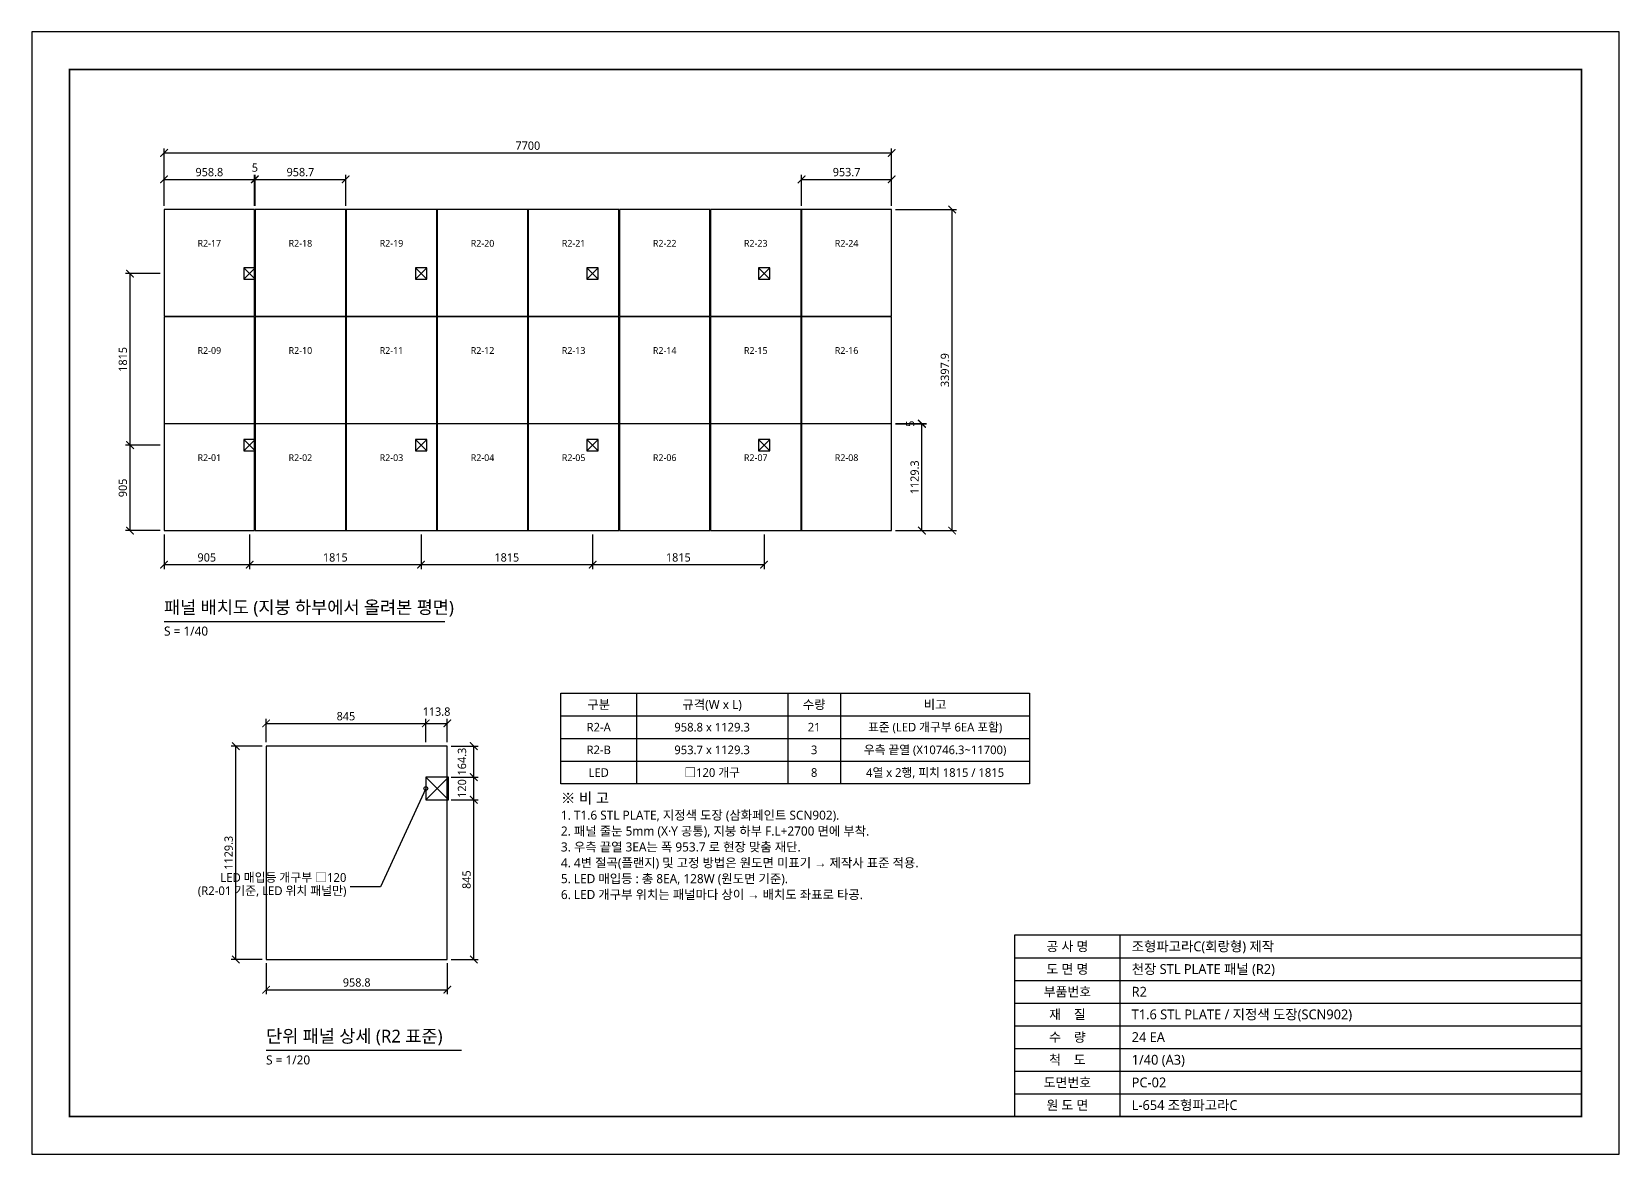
# Model space of a CAD drawing. Header units: millimetres. Extents: x 0 to 600420, y 0 to 14850.
# Drawn here: x 100000 to 116800, y 0 to 11880 of the extents above; entities that cross this region are included whole.
import ezdxf
from ezdxf.enums import TextEntityAlignment as Align

# ---------------------------------------------------------------- set-up
doc = ezdxf.new("R2010")
doc.units = ezdxf.units.MM
for name, color, linetype in [('DIM', 3, 'Continuous'), ('FRAME', 7, 'Continuous'), ('OUTLINE', 7, 'Continuous'), ('TEXT', 7, 'Continuous'), ('THIN', 8, 'Continuous')]:
    doc.layers.add(name, color=color, linetype=linetype)
doc.styles.add('KOR', font='NanumGothic.ttf')
doc.dimstyles.new('PART', dxfattribs={"dimtxt": 2.2, "dimasz": 2, "dimexe": 1.2, "dimexo": 1, "dimgap": 0.8, "dimtad": 1, "dimdec": 1, "dimlfac": 100, "dimdsep": 46, "dimtxsty": 'KOR', "dimblk": 'ARCHTICK', "dimcen": 2.5, "dimclrd": 3, "dimclre": 3, "dimclrt": 3, "dimazin": 3, "dimtfac": 0.5, "dimtmove": 2, "dimatfit": 3})

# ---------------------------------------------------------------- blocks, each defined once
blk = doc.blocks.new('_ARCHTICK')
at = {"color": 0, "linetype": 'BYBLOCK', "const_width": 0.15}
blk.add_lwpolyline([(-0.5, -0.5), (0.5, 0.5)], dxfattribs=at)

msp = doc.modelspace()

# ---------------------------------------------------------------- linework, layer by layer
at = {"layer": 'DIM'}
msp.add_lwpolyline([(104170, 3871.4), (103690, 2831.4), (103370, 2831.4)], dxfattribs=at)
msp.add_circle((104170, 3871.4), 20, dxfattribs=at)
at = {"layer": 'FRAME'}
for points in [[(100000, 0), (116800, 0), (116800, 11880), (100000, 11880)], [(105600, 4880), (110560, 4880), (110560, 3920), (105600, 3920)], [(110400, 400), (116400, 400), (116400, 2320), (110400, 2320)]]:
    msp.add_lwpolyline(points, close=True, dxfattribs=at)
at = {"layer": 'FRAME', "const_width": 20}
msp.add_lwpolyline([(100400, 400), (116400, 400), (116400, 11480), (100400, 11480)], close=True, dxfattribs=at)
at = {"layer": 'OUTLINE'}
for points in [[(101400, 8868.6), (102358.8, 8868.6), (102358.8, 9997.9), (101400, 9997.9)], [(102363.8, 8868.6), (103322.5, 8868.6), (103322.5, 9997.9), (102363.8, 9997.9)], [(103327.5, 8868.6), (104286.3, 8868.6), (104286.3, 9997.9), (103327.5, 9997.9)], [(104291.3, 8868.6), (105250, 8868.6), (105250, 9997.9), (104291.3, 9997.9)], [(105255, 8868.6), (106213.8, 8868.6), (106213.8, 9997.9), (105255, 9997.9)], [(106218.8, 8868.6), (107177.5, 8868.6), (107177.5, 9997.9), (106218.8, 9997.9)], [(107182.5, 8868.6), (108141.3, 8868.6), (108141.3, 9997.9), (107182.5, 9997.9)], [(108146.3, 8868.6), (109100, 8868.6), (109100, 9997.9), (108146.3, 9997.9)], [(102245, 9260), (102365, 9260), (102365, 9380), (102245, 9380)], [(104060, 9260), (104180, 9260), (104180, 9380), (104060, 9380)], [(105875, 9260), (105995, 9260), (105995, 9380), (105875, 9380)], [(107690, 9260), (107810, 9260), (107810, 9380), (107690, 9380)], [(101400, 7734.3), (102358.8, 7734.3), (102358.8, 8863.6), (101400, 8863.6)], [(102363.8, 7734.3), (103322.5, 7734.3), (103322.5, 8863.6), (102363.8, 8863.6)], [(103327.5, 7734.3), (104286.3, 7734.3), (104286.3, 8863.6), (103327.5, 8863.6)], [(104291.3, 7734.3), (105250, 7734.3), (105250, 8863.6), (104291.3, 8863.6)], [(105255, 7734.3), (106213.8, 7734.3), (106213.8, 8863.6), (105255, 8863.6)], [(106218.8, 7734.3), (107177.5, 7734.3), (107177.5, 8863.6), (106218.8, 8863.6)], [(107182.5, 7734.3), (108141.3, 7734.3), (108141.3, 8863.6), (107182.5, 8863.6)], [(108146.3, 7734.3), (109100, 7734.3), (109100, 8863.6), (108146.3, 8863.6)], [(101400, 6600), (102358.8, 6600), (102358.8, 7729.3), (101400, 7729.3)], [(102363.8, 6600), (103322.5, 6600), (103322.5, 7729.3), (102363.8, 7729.3)], [(103327.5, 6600), (104286.3, 6600), (104286.3, 7729.3), (103327.5, 7729.3)], [(104291.3, 6600), (105250, 6600), (105250, 7729.3), (104291.3, 7729.3)], [(105255, 6600), (106213.8, 6600), (106213.8, 7729.3), (105255, 7729.3)], [(106218.8, 6600), (107177.5, 6600), (107177.5, 7729.3), (106218.8, 7729.3)], [(107182.5, 6600), (108141.3, 6600), (108141.3, 7729.3), (107182.5, 7729.3)], [(108146.3, 6600), (109100, 6600), (109100, 7729.3), (108146.3, 7729.3)], [(102245, 7445), (102365, 7445), (102365, 7565), (102245, 7565)], [(104060, 7445), (104180, 7445), (104180, 7565), (104060, 7565)], [(105875, 7445), (105995, 7445), (105995, 7565), (105875, 7565)], [(107690, 7445), (107810, 7445), (107810, 7565), (107690, 7565)], [(102480, 2061.4), (104397.6, 2061.4), (104397.6, 4320), (102480, 4320)], [(104170, 3751.4), (104410, 3751.4), (104410, 3991.4), (104170, 3991.4)]]:
    msp.add_lwpolyline(points, close=True, dxfattribs=at)
at = {"layer": 'TEXT'}
for points in [[(101400, 5640), (104371.6, 5640)], [(102480, 1101.4), (104547.2, 1101.4)]]:
    msp.add_lwpolyline(points, dxfattribs=at)
at = {"layer": 'THIN'}
for p, q in [((102245, 9260), (102365, 9380)), ((102245, 9380), (102365, 9260)), ((104060, 9260), (104180, 9380)), ((104060, 9380), (104180, 9260)), ((105875, 9260), (105995, 9380)), ((105875, 9380), (105995, 9260)), ((107690, 9260), (107810, 9380)), ((107690, 9380), (107810, 9260)), ((102245, 7445), (102365, 7565)), ((102245, 7565), (102365, 7445)), ((104060, 7445), (104180, 7565)), ((104060, 7565), (104180, 7445)), ((105875, 7445), (105995, 7565)), ((105875, 7565), (105995, 7445)), ((107690, 7445), (107810, 7565)), ((107690, 7565), (107810, 7445)), ((104170, 3751.4), (104410, 3991.4)), ((104170, 3991.4), (104410, 3751.4))]:
    msp.add_line(p, q, dxfattribs=at)
for points in [[(106400, 4880), (106400, 3920)], [(108000, 4880), (108000, 3920)], [(108560, 4880), (108560, 3920)], [(105600, 4640), (110560, 4640)], [(105600, 4400), (110560, 4400)], [(105600, 4160), (110560, 4160)], [(111520, 400), (111520, 2320)], [(110400, 2080), (116400, 2080)], [(110400, 1840), (116400, 1840)], [(110400, 1600), (116400, 1600)], [(110400, 1360), (116400, 1360)], [(110400, 1120), (116400, 1120)], [(110400, 880), (116400, 880)], [(110400, 640), (116400, 640)]]:
    msp.add_lwpolyline(points, dxfattribs=at)

# ---------------------------------------------------------------- texts
at = {"layer": 'TEXT', "style": 'KOR'}
for s, p in [('R2-17', (101879.4, 9583.25)), ('R2-18', (102843.15, 9583.25)), ('R2-19', (103806.9, 9583.25)), ('R2-20', (104770.65, 9583.25)), ('R2-21', (105734.4, 9583.25)), ('R2-22', (106698.15, 9583.25)), ('R2-23', (107661.9, 9583.25)), ('R2-24', (108623.15, 9583.25)), ('R2-09', (101879.4, 8448.95)), ('R2-10', (102843.15, 8448.95)), ('R2-11', (103806.9, 8448.95)), ('R2-12', (104770.65, 8448.95)), ('R2-13', (105734.4, 8448.95)), ('R2-14', (106698.15, 8448.95)), ('R2-15', (107661.9, 8448.95)), ('R2-16', (108623.15, 8448.95)), ('R2-01', (101879.4, 7314.65)), ('R2-02', (102843.15, 7314.65)), ('R2-03', (103806.9, 7314.65)), ('R2-04', (104770.65, 7314.65)), ('R2-05', (105734.4, 7314.65)), ('R2-06', (106698.15, 7314.65)), ('R2-07', (107661.9, 7314.65)), ('R2-08', (108623.15, 7314.65))]:
    msp.add_text(s, height=72, dxfattribs=at).set_placement(p, align=Align.BOTTOM_CENTER)
for s, height, p in [('패널 배치도 (지붕 하부에서 올려본 평면)', 136, (101400, 5680)), ('S = 1/40', 96, (101400, 5460)), ('※ 비 고', 112, (105600, 3680)), ('1. T1.6 STL PLATE, 지정색 도장 (삼화페인트 SCN902).', 96, (105600, 3512)), ('2. 패널 줄눈 5mm (X·Y 공통), 지붕 하부 F.L+2700 면에 부착.', 96, (105600, 3344)), ('3. 우측 끝열 3EA는 폭 953.7 로 현장 맞춤 재단.', 96, (105600, 3176)), ('4. 4변 절곡(플랜지) 및 고정 방법은 원도면 미표기 → 제작사 표준 적용.', 96, (105600, 3008)), ('5. LED 매입등 : 총 8EA, 128W (원도면 기준).', 96, (105600, 2840)), ('6. LED 개구부 위치는 패널마다 상이 → 배치도 좌표로 타공.', 96, (105600, 2672)), ('단위 패널 상세 (R2 표준)', 136, (102480, 1141.4)), ('S = 1/20', 96, (102480, 921.4))]:
    msp.add_text(s, height=height, dxfattribs=at).set_placement(p, align=Align.BOTTOM_LEFT)
for s, height, p in [('구분', 96, (106000, 4760)), ('규격(W x L)', 96, (107200, 4760)), ('수량', 96, (108280, 4760)), ('비고', 96, (109560, 4760)), ('R2-A', 91.2, (106000, 4520)), ('958.8 x 1129.3', 91.2, (107200, 4520)), ('21', 91.2, (108280, 4520)), ('표준 (LED 개구부 6EA 포함)', 91.2, (109560, 4520)), ('R2-B', 91.2, (106000, 4280)), ('953.7 x 1129.3', 91.2, (107200, 4280)), ('3', 91.2, (108280, 4280)), ('우측 끝열 (X10746.3~11700)', 91.2, (109560, 4280)), ('LED', 91.2, (106000, 4040)), ('□120 개구', 91.2, (107200, 4040)), ('8', 91.2, (108280, 4040)), ('4열 x 2행, 피치 1815 / 1815', 91.2, (109560, 4040)), ('공 사 명', 100, (110960, 2200)), ('도 면 명', 100, (110960, 1960)), ('부품번호', 100, (110960, 1720)), ('재    질', 100, (110960, 1480)), ('수    량', 100, (110960, 1240)), ('척    도', 100, (110960, 1000)), ('도면번호', 100, (110960, 760)), ('원 도 면', 100, (110960, 520))]:
    msp.add_text(s, height=height, dxfattribs=at).set_placement(p, align=Align.MIDDLE_CENTER)
for s, p in [('LED 매입등 개구부 □120', (103330, 2855.4)), ('(R2-01 기준, LED 위치 패널만)', (103330, 2715.4))]:
    msp.add_text(s, height=92, dxfattribs=at).set_placement(p, align=Align.BOTTOM_RIGHT)
for s, p in [('조형파고라C(회랑형) 제작', (111640, 2200)), ('천장 STL PLATE 패널 (R2)', (111640, 1960)), ('R2', (111640, 1720)), ('T1.6 STL PLATE / 지정색 도장(SCN902)', (111640, 1480)), ('24 EA', (111640, 1240)), ('1/40 (A3)', (111640, 1000)), ('PC-02', (111640, 760)), ('L-654 조형파고라C', (111640, 520))]:
    msp.add_text(s, height=104, dxfattribs=at).set_placement(p, align=Align.MIDDLE_LEFT)

# ---------------------------------------------------------------- dimensions: what is measured, and where the dimension line sits
at = {"layer": 'DIM'}
for base, p1, p2, override in [((101400, 10597.9), (101400, 9997.9), (109100, 9997.9), {"dimscale": 40, "dimlfac": 1}), ((101400, 10317.9), (101400, 9997.9), (102358.8, 9997.9), {"dimscale": 40, "dimlfac": 1}), ((102358.8, 10317.9), (102358.8, 9997.9), (102363.8, 9997.9), {"dimscale": 40, "dimlfac": 1}), ((102363.8, 10317.9), (102363.8, 9997.9), (103322.5, 9997.9), {"dimscale": 40, "dimlfac": 1}), ((108146.3, 10317.9), (108146.3, 9997.9), (109100, 9997.9), {"dimscale": 40, "dimlfac": 1}), ((101400, 6240), (101400, 6600), (102305, 6600), {"dimscale": 40, "dimlfac": 1}), ((102305, 6240), (102305, 6600), (104120, 6600), {"dimscale": 40, "dimlfac": 1}), ((104120, 6240), (104120, 6600), (105935, 6600), {"dimscale": 40, "dimlfac": 1}), ((105935, 6240), (105935, 6600), (107750, 6600), {"dimscale": 40, "dimlfac": 1}), ((104170, 4560), (104170, 4320), (104397.6, 4320), {"dimscale": 40, "dimlfac": 0.5}), ((102480, 4560), (102480, 4320), (104170, 4320), {"dimscale": 40, "dimlfac": 0.5}), ((102480, 1741.4), (102480, 2061.4), (104397.6, 2061.4), {"dimscale": 40, "dimlfac": 0.5})]:
    msp.add_linear_dim(base=base, p1=p1, p2=p2, dimstyle='PART', override=override, dxfattribs=at).render()
for base, p1, p2, override in [((109740, 6600), (109100, 6600), (109100, 9997.9), {"dimscale": 40, "dimlfac": 1}), ((101040, 7505), (101400, 7505), (101400, 9320), {"dimscale": 40, "dimlfac": 1}), ((109420, 7729.3), (109100, 7729.3), (109100, 7734.3), {"dimscale": 40, "dimlfac": 1}), ((109420, 6600), (109100, 6600), (109100, 7729.3), {"dimscale": 40, "dimlfac": 1}), ((101040, 6600), (101400, 6600), (101400, 7505), {"dimscale": 40, "dimlfac": 1}), ((102160, 2061.4), (102480, 2061.4), (102480, 4320), {"dimscale": 40, "dimlfac": 0.5}), ((104677.6, 3991.4), (104397.6, 3991.4), (104397.6, 4320), {"dimscale": 40, "dimlfac": 0.5}), ((104677.6, 3751.4), (104397.6, 3751.4), (104397.6, 3991.4), {"dimscale": 40, "dimlfac": 0.5}), ((104677.6, 2061.4), (104397.6, 2061.4), (104397.6, 3751.4), {"dimscale": 40, "dimlfac": 0.5})]:
    msp.add_linear_dim(base=base, p1=p1, p2=p2, angle=90, dimstyle='PART', override=override, dxfattribs=at).render()

doc.saveas('drawing.dxf')
